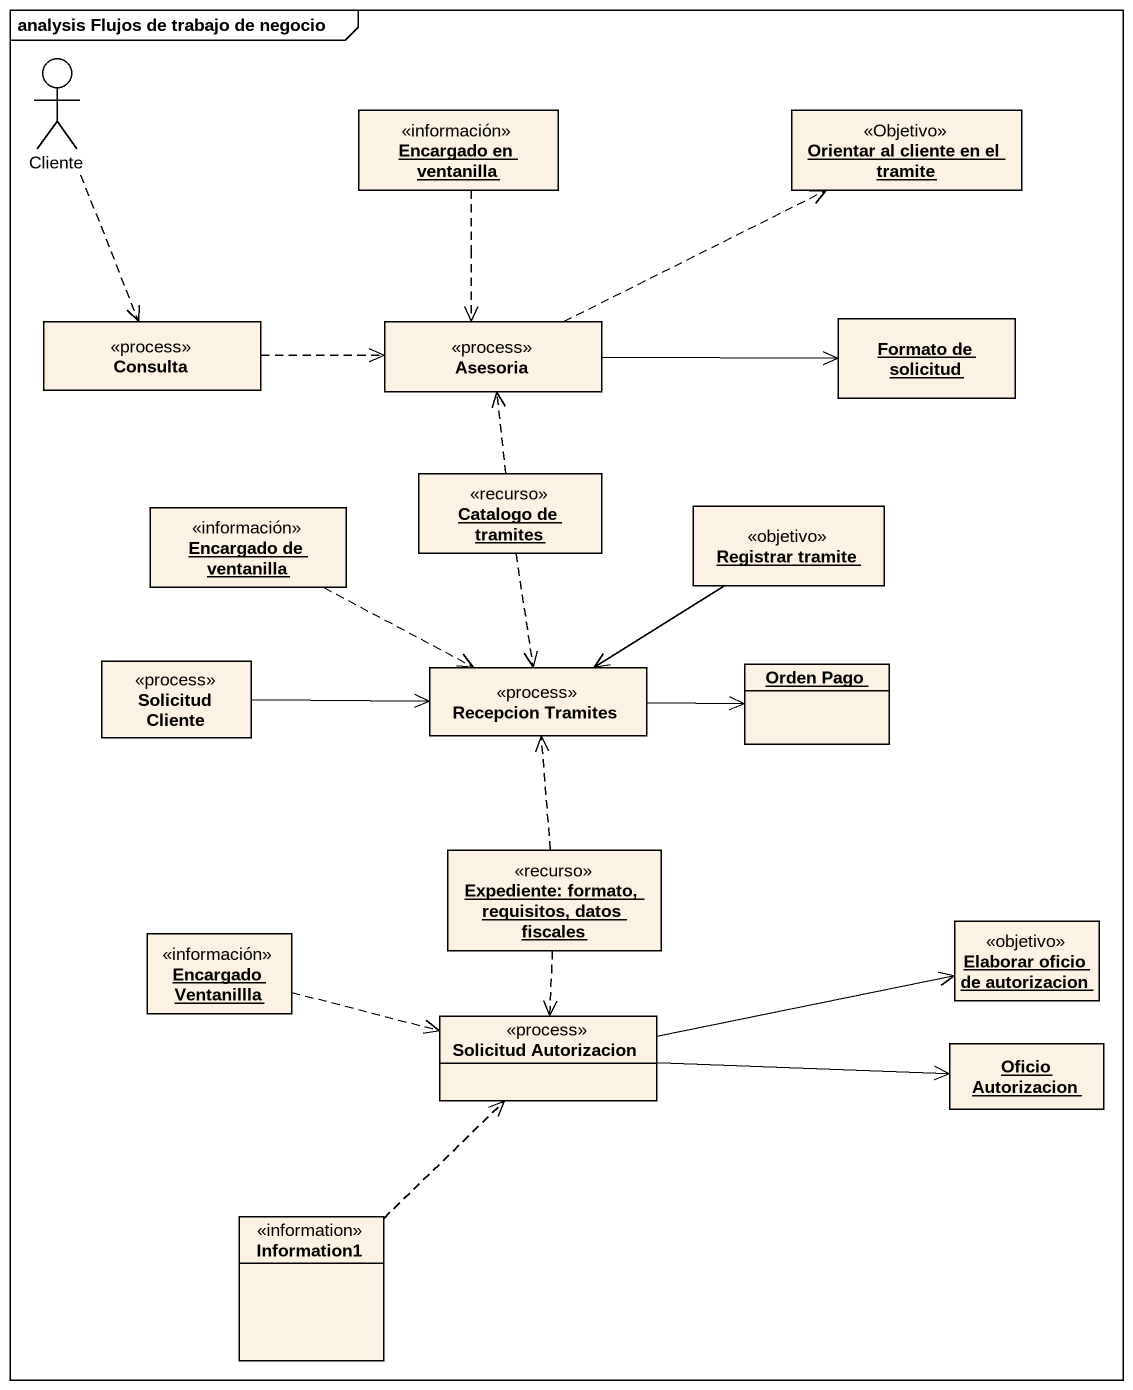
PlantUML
@startuml
mainframe analysis Flujos de trabajo de negocio
allowmixing
hide circle
hide empty members
actor Cliente
object "Encargado en ventanilla" as Encargado_en_ventanilla <<información>>
object "Orientar al cliente en el tramite" as Orientar_al_cliente_en_el <<Objetivo>>
class Consulta <<process>>
class Asesoria <<process>>
object "Formato de solicitud" as Formato_de_solicitud
object "Catalogo de tramites" as Catalogo_de_tramites <<recurso>>
object "Encargado de ventanilla" as Encargado_de_ventanilla <<información>>
object "Registrar tramite" as Registrar_tramite <<objetivo>>
class "Solicitud Cliente" as Solicitud_Cliente <<process>>
class "Recepcion Tramites" as Recepcion_Tramites <<process>>
object "Orden Pago" as Orden_Pago
object "Expediente: formato, requisitos, datos fiscales" as Expediente_formato <<recurso>>
object "Elaborar oficio de autorizacion" as Elaborar_oficio_de <<objetivo>>
object "Encargado Ventanillla" as Encargado_Ventanillla <<información>>
class "Solicitud Autorizacion" as Solicitud_Autorizacion <<process>>
object "Oficio Autorizacion" as Oficio_Autorizacion
class Information1 <<information>>
Cliente ..> Consulta
Encargado_en_ventanilla ..> Asesoria
Consulta .right.> Asesoria
Asesoria .right.> Orientar_al_cliente_en_el
Asesoria -right-> Formato_de_solicitud
Catalogo_de_tramites .up.> Asesoria
Catalogo_de_tramites ..> Recepcion_Tramites
Encargado_de_ventanilla .right.> Recepcion_Tramites
Registrar_tramite --> Recepcion_Tramites
Solicitud_Cliente -right-> Recepcion_Tramites
Recepcion_Tramites -right-> Orden_Pago
Expediente_formato .up.> Recepcion_Tramites
Expediente_formato ..> Solicitud_Autorizacion
Encargado_Ventanillla .right.> Solicitud_Autorizacion
Solicitud_Autorizacion -right-> Elaborar_oficio_de
Solicitud_Autorizacion -right-> Oficio_Autorizacion
Information1 .up.> Solicitud_Autorizacion
@enduml
